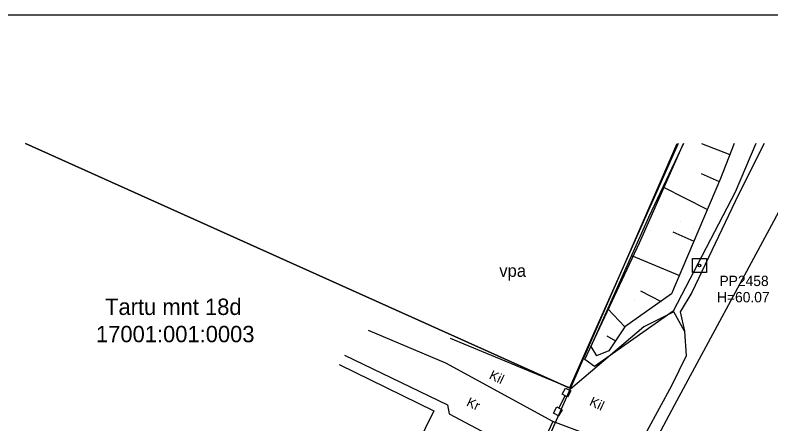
# Model space of a CAD drawing. Extents: x 640994 to 642090, y 6455850 to 6457430.
# Drawn here: x 641478.9 to 641533.7, y 6457309.5 to 6457339.2 of the extents above; entities that cross this region are included whole.
import ezdxf

# ---------------------------------------------------------------- set-up
doc = ezdxf.new("R2010")
doc.units = 0
for name, color, linetype in [('Level 1', 7, 'Continuous'), ('Level 11', 7, 'Continuous'), ('Level 19', 7, 'Continuous'), ('Level 20', 7, 'Continuous'), ('Level 23', 7, 'Continuous'), ('Level 3', 7, 'Continuous'), ('Level 4', 7, 'Continuous'), ('Level 40', 7, 'Continuous'), ('Level 42', 7, 'Continuous'), ('Level 50', 7, 'Continuous'), ('Level 51', 7, 'Continuous'), ('Level 60', 7, 'Continuous'), ('Level 7', 7, 'Continuous'), ('Level 8', 7, 'Continuous')]:
    doc.layers.add(name, color=color, linetype=linetype)

# ---------------------------------------------------------------- blocks, each defined once
blk = doc.blocks.new('NR')
at = {"layer": 'Level 1'}
blk.add_line((0, 0), (0, 0), dxfattribs=at)
blk = doc.blocks.new('VQSA')
at = {"layer": 'Level 1'}
for centre, radius in [((0, 0), 0.0005), ((0, 0.0023), 0.0002), ((0, 0.0013), 0.0002), ((-0.002, -0.00115), 0.0002), ((-0.00113, -0.00065), 0.0002), ((0.00113, -0.00065), 0.0002), ((0.002, -0.00115), 0.0002)]:
    blk.add_circle(centre, radius, dxfattribs=at)
blk = doc.blocks.new('LIIKLM')
at = {"layer": 'Level 1'}
blk.add_line((0, 0), (0, 0), dxfattribs=at)
blk.add_line((0, 0), (0, 0), dxfattribs=at)
blk.add_line((0, 0), (0, 0), dxfattribs=at)
blk.add_line((0, 0), (0, 0), dxfattribs=at)
blk.add_line((0, 0), (0, 0), dxfattribs=at)
blk.add_line((0, 0), (0, 0), dxfattribs=at)
blk = doc.blocks.new('PUPOST')
at = {"layer": 'Level 1'}
blk.add_circle((0, 0), 0.0005, dxfattribs=at)
blk = doc.blocks.new('MPSUUN')
at = {"layer": 'Level 1'}
blk.add_line((0, 0), (0, 0), dxfattribs=at)
blk.add_line((0, 0), (0, 0), dxfattribs=at)
blk.add_line((0, 0), (0, 0), dxfattribs=at)
blk = doc.blocks.new('KOHPP')
at = {"layer": 'Level 1'}
blk.add_lwpolyline([(0, 0), (0, 0), (0, 0), (0, 0)], close=True, dxfattribs=at)
blk.add_circle((0, 0), 0.0001, dxfattribs=at)

msp = doc.modelspace()

# ---------------------------------------------------------------- linework, layer by layer
at = {"layer": 'Level 1'}
msp.add_lwpolyline([(641502.4, 6457313.79), (641509.28, 6457310.43), (641504.83, 6457301.33), (641502.77, 6457302.24), (641501.69, 6457300.11), (641500.38, 6457300.75)], dxfattribs=at)
at = {"layer": 'Level 19'}
for points in [[(641497.58, 6457256.99), (641501.27, 6457263.39), (641510.25, 6457279.75), (641518, 6457294.4), (641526.74, 6457310.84), (641533.98, 6457324.24), (641536.95, 6457329.84)], [(641533.25, 6457329.84), (641531.39, 6457326.12), (641528, 6457319.02), (641527.15, 6457317.61), (641527.46, 6457316.2), (641527.6, 6457314.42), (641526.53, 6457312.24)], [(641527.46, 6457316.2), (641526.7, 6457317.6), (641524.52, 6457316.53), (641519.19, 6457311.99)], [(641517.92, 6457309.65), (641510.15, 6457313.89), (641504.53, 6457316.25)], [(641502.79, 6457314.45), (641510.28, 6457310.86), (641510.39, 6457310.21), (641516.63, 6457306.89)], [(641526.53, 6457312.24), (641519.37, 6457299.06), (641515.43, 6457291.73), (641511.02, 6457283.6), (641510.49, 6457282.5)], [(641524.72, 6457308.91), (641522.43, 6457307.95), (641517.92, 6457309.65), (641516.63, 6457306.89), (641520.36, 6457305.06), (641521.15, 6457304.18), (641519.85, 6457304.59)]]:
    msp.add_lwpolyline(points, dxfattribs=at)
at = {"layer": 'Level 23'}
msp.add_lwpolyline([(641532.64, 6457329.84), (641531.15, 6457326.29), (641526.66, 6457317.65), (641520.93, 6457313.65), (641520.24, 6457314.14), (641524.21, 6457322.63), (641527.39, 6457329.84)], dxfattribs=at)
at = {"layer": 'Level 3'}
msp.add_line((641518.36, 6457310.62), (641518.81, 6457311.51), dxfattribs=at)
for points in [[(641527.01, 6457329.84), (641519.12, 6457312.1), (641510.49, 6457315.66)], [(641519.22, 6457311.87), (641518.97, 6457311.42), (641518.59, 6457311.62), (641518.84, 6457312.07), (641519.22, 6457311.87)], [(641518.59, 6457310.5), (641518.33, 6457310.06), (641517.96, 6457310.26), (641518.21, 6457310.7), (641518.59, 6457310.5)]]:
    msp.add_lwpolyline(points, dxfattribs=at)
at = {"layer": 'Level 40'}
for points in [[(641443.73, 6457329.84), (641439.47, 6457322.08), (641509.05, 6457289.09), (641519.19, 6457312.04), (641479.65, 6457329.84)], [(641479.65, 6457329.84), (641519.19, 6457312.04), (641526.94, 6457329.84)]]:
    msp.add_lwpolyline(points, dxfattribs=at)
at = {"layer": 'Level 42'}
for p, q in [((641528.71, 6457329.84), (641530.76, 6457329.03)), ((641528.69, 6457327.66), (641529.99, 6457327.07)), ((641525.9, 6457326.69), (641529.13, 6457325.04)), ((641526.63, 6457323.43), (641528.16, 6457322.74)), ((641523.62, 6457321.7), (641527.11, 6457320.25)), ((641524.27, 6457319.14), (641525.77, 6457318.36)), ((641521.9, 6457317.82), (641523.14, 6457316.52)), ((641521.83, 6457315.86), (641522.47, 6457315.51))]:
    msp.add_line(p, q, dxfattribs=at)
for points in [[(641527.39, 6457329.84), (641524.85, 6457324.46), (641520.68, 6457315.08), (641521.08, 6457314.42)], [(641531.07, 6457329.84), (641530.08, 6457327.29), (641526.54, 6457318.91), (641523.14, 6457316.52), (641521.97, 6457314.77), (641521.08, 6457314.42)]]:
    msp.add_lwpolyline(points, dxfattribs=at)
at = {"layer": 'Level 50'}
msp.add_lwpolyline([(641397.537, 6457202.158), (641595.037, 6457202.158), (641595.037, 6457339.158), (641397.537, 6457339.158)], close=True, dxfattribs=at)
at = {"layer": 'Level 51'}
msp.add_line((641530.15, 6457328.96), (641530.15, 6457328.96), dxfattribs=at)
at = {"layer": 'Level 60'}
msp.add_lwpolyline([(641528.06, 6457321.47), (641529.06, 6457321.47), (641529.06, 6457320.47), (641528.06, 6457320.47)], close=True, dxfattribs=at)
msp.add_circle((641528.56, 6457320.971), 0.0923, dxfattribs=at)

# ---------------------------------------------------------------- block references
at = {"layer": 'Level 11', "xscale": 0.4, "yscale": 0.4000000000000001, "rotation": 89.99998854075704}
msp.add_blockref('NR', (641525.03, 6457323.5), dxfattribs=at)
at = {"layer": 'Level 20', "xscale": 0.5, "yscale": 0.5}
for p in [(641532.38, 6457328.09), (641528.32, 6457319.86)]:
    msp.add_blockref('LIIKLM', p, dxfattribs=at)
at = {"layer": 'Level 23', "xscale": 0.5, "yscale": 0.5}
for p in [(641527.15, 6457324.16), (641523.84, 6457318.45)]:
    msp.add_blockref('VQSA', p, dxfattribs=at)
at = {"layer": 'Level 4', "xscale": 0.5, "yscale": 0.5}
msp.add_blockref('KOHPP', (641528.55, 6457320.98), dxfattribs=at)
at = {"layer": 'Level 7', "xscale": 0.5, "yscale": 0.5}
for p in [(641530.06, 6457328.73), (641528.15, 6457323.68)]:
    msp.add_blockref('PUPOST', p, dxfattribs=at)
at = {"layer": 'Level 8'}
for p, xscale, yscale, rotation in [((641530.06, 6457328.73), 0.5000000003211241, 0.5, 115.57048890794077), ((641530.06, 6457328.73), 0.4999999998605177, 0.5, -110.29731946200648), ((641530.06, 6457328.73), 0.5000000003462708, 0.5, 68.95864081441735), ((641528.15, 6457323.68), 0.49999999980222976, 0.5, -155.25266113253198), ((641528.15, 6457323.68), 0.49999999984529286, 0.5, -59.49768328353184), ((641528.15, 6457323.68), 0.5000000003462708, 0.5, 68.95864081441735), ((641528.15, 6457323.68), 0.5000000001365272, 0.5, 102.87171298833394), ((641504.65, 6457312.69), 0.4999999999855821, 0.5000000000000001, 25.61203174613095)]:
    msp.add_blockref('MPSUUN', p, dxfattribs=dict(at, xscale=xscale, yscale=yscale, rotation=rotation))

# ---------------------------------------------------------------- texts
at = {"layer": 'Level 19'}
for s, p in [('Kil', (641513.24, 6457312.78)), ('Kr', (641511.59, 6457310.81)), ('Kil', (641520.51, 6457310.85))]:
    msp.add_text(s, height=0.69, rotation=334.6603, dxfattribs=at).set_placement(p)
at = {"layer": 'Level 23'}
msp.add_text('vpa', height=0.9, dxfattribs=at).set_placement((641514.03, 6457320.15))
at = {"layer": 'Level 4'}
for s, p in [('PP2458', (641530.01, 6457319.48)), ('H=60.07', (641529.83, 6457318.3))]:
    msp.add_text(s, height=0.75, dxfattribs=at).set_placement(p)
at = {"layer": 'Level 40'}
for s, p in [('Tartu mnt 18d', (641485.42, 6457317.38)), ('17001:001:0003', (641484.76, 6457315.4))]:
    msp.add_text(s, height=1.18998, dxfattribs=at).set_placement(p)

doc.saveas('drawing.dxf')
